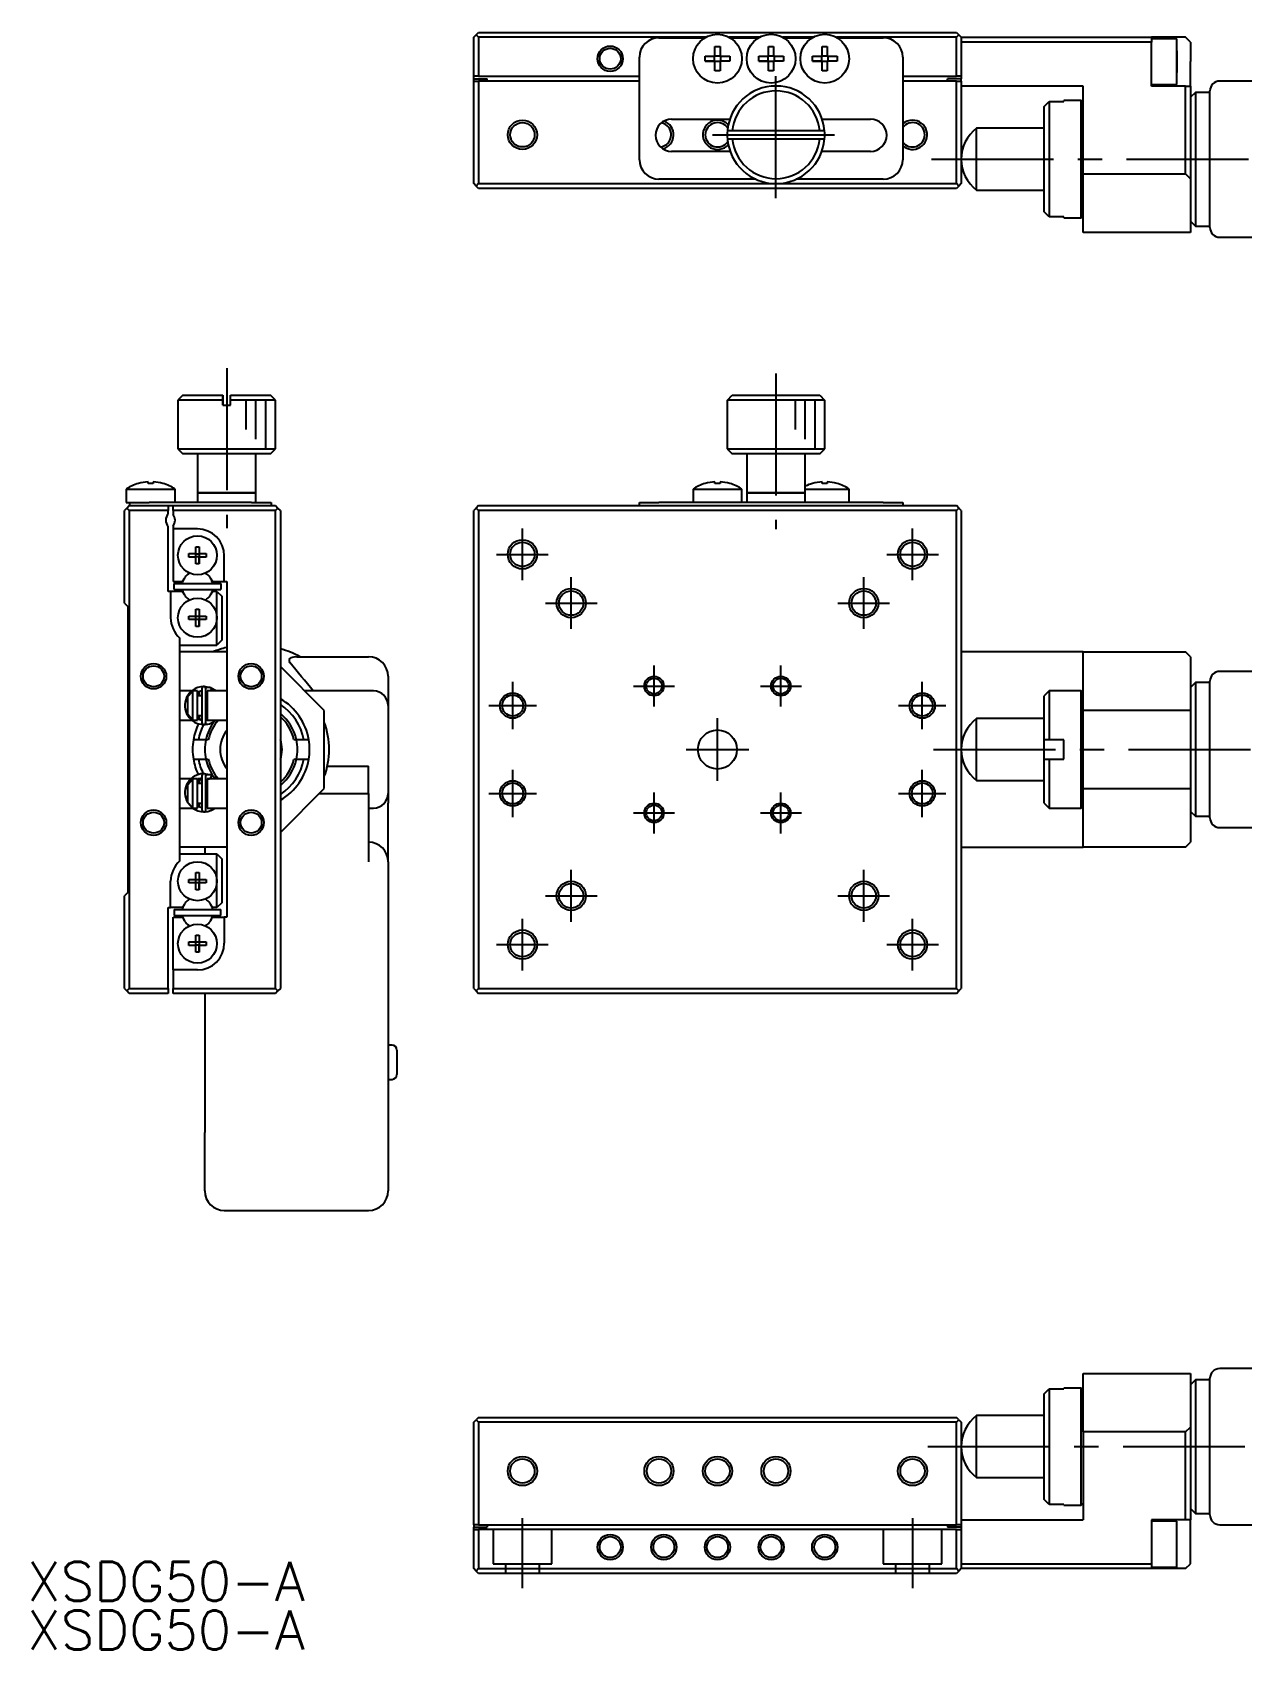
# Model space of a CAD drawing. Extents: x 17 to 518, y 13 to 179.
# Drawn here: x 16.6 to 140.6, y 13.2 to 179 of the extents above; entities that cross this region are included whole.
import ezdxf

# ---------------------------------------------------------------- set-up
doc = ezdxf.new("R2010")
doc.units = 0
doc.header["$LTSCALE"] = 10
doc.linetypes.add('CENTER', pattern=[2, 1.25, -0.25, 0.25, -0.25])
doc.linetypes.add('DASHED', pattern=[3.5, 2, -1.5])
doc.layers.get('0').update_dxf_attribs({"linetype": 'CONTINUOUS'})
doc.layers.add('CENTER', color=1, linetype='CENTER')
doc.styles.get("Standard").update_dxf_attribs({"font": 'txt.shx', "bigfont": '@extfont2.shx'})

msp = doc.modelspace()

# ---------------------------------------------------------------- linework, layer by layer
at = {"color": 7, "linetype": 'CONTINUOUS'}
for p, q in [((61.844929, 178.475), (62.094929, 178.725)), ((61.844929, 174.475), (61.844929, 178.475)), ((62.094929, 178.725), (62.344929, 178.975)), ((62.094929, 178.725), (62.344929, 178.475)), ((62.344929, 178.975), (111.344929, 178.975)), ((62.344929, 178.475), (62.344929, 174.475)), ((85.657495, 178.475), (62.344929, 178.475)), ((80.844929, 178.425), (85.569194, 178.425)), ((86.584929, 177.53359), (87.104929, 177.53359)), ((86.584929, 176.535), (86.584929, 177.53359)), ((87.104929, 177.53359), (87.104929, 176.535)), ((91.157495, 178.475), (88.032364, 178.475)), ((88.120665, 178.425), (91.069194, 178.425)), ((92.084929, 177.53359), (92.604929, 177.53359)), ((92.084929, 176.535), (92.084929, 177.53359)), ((92.604929, 177.53359), (92.604929, 176.535)), ((96.657495, 178.475), (93.532364, 178.475)), ((93.620665, 178.425), (96.569194, 178.425)), ((97.584929, 177.53359), (98.104929, 177.53359)), ((97.584929, 176.535), (97.584929, 177.53359)), ((98.104929, 177.53359), (98.104929, 176.535)), ((111.344929, 178.475), (99.032364, 178.475)), ((99.120665, 178.425), (103.844929, 178.425)), ((111.344929, 178.975), (111.594929, 178.725)), ((111.344929, 178.475), (111.594929, 178.725)), ((111.344929, 174.475), (111.344929, 178.475)), ((111.594929, 178.725), (111.844929, 178.475)), ((111.844929, 178.475), (131.344929, 178.475)), ((111.844929, 178.475), (111.844929, 174.475)), ((131.344929, 177.975), (111.844929, 177.975)), ((131.344929, 178.475), (131.344929, 177.975)), ((134.844929, 178.475), (131.344929, 178.475)), ((133.944929, 178.325), (131.344929, 178.325)), ((131.344929, 173.475), (131.344929, 177.975)), ((133.944929, 173.625), (133.944929, 178.325)), ((133.944929, 173.625), (133.944929, 178.325)), ((135.344929, 177.975), (134.844929, 178.475)), ((135.344929, 177.975), (135.344929, 175.975)), ((78.844929, 165.925), (78.844929, 176.425)), ((85.58634, 176.015), (85.58634, 176.535)), ((85.58634, 176.535), (86.584929, 176.535)), ((86.584929, 176.015), (85.58634, 176.015)), ((85.58634, 176.015), (86.543555, 176.015)), ((86.543555, 176.015), (86.543555, 176.535)), ((86.584929, 176.015), (86.543555, 176.015)), ((86.584929, 176.576375), (87.104929, 176.576375)), ((86.584929, 175.01641), (86.584929, 176.015)), ((87.104929, 175.973625), (86.584929, 175.973625)), ((87.104929, 176.535), (88.103519, 176.535)), ((87.104929, 176.015), (87.104929, 175.01641)), ((88.103519, 176.015), (87.104929, 176.015)), ((87.146304, 176.015), (87.104929, 176.015)), ((87.146304, 176.535), (87.146304, 176.015)), ((88.103519, 176.015), (87.146304, 176.015)), ((88.103519, 176.535), (88.103519, 176.015)), ((91.08634, 176.015), (91.08634, 176.535)), ((91.08634, 176.535), (92.084929, 176.535)), ((92.084929, 176.015), (91.08634, 176.015)), ((91.08634, 176.015), (92.043555, 176.015)), ((92.043555, 176.015), (92.043555, 176.535)), ((92.084929, 176.015), (92.043555, 176.015)), ((92.084929, 176.576375), (92.604929, 176.576375)), ((92.084929, 175.01641), (92.084929, 176.015)), ((92.604929, 175.973625), (92.084929, 175.973625)), ((92.604929, 176.535), (93.603519, 176.535)), ((92.604929, 176.015), (92.604929, 175.01641)), ((93.603519, 176.015), (92.604929, 176.015)), ((92.646304, 176.015), (92.604929, 176.015)), ((92.646304, 176.535), (92.646304, 176.015)), ((93.603519, 176.015), (92.646304, 176.015)), ((93.603519, 176.535), (93.603519, 176.015)), ((96.58634, 176.015), (96.58634, 176.535)), ((96.58634, 176.535), (97.584929, 176.535)), ((97.584929, 176.015), (96.58634, 176.015)), ((96.58634, 176.015), (97.543555, 176.015)), ((97.543555, 176.015), (97.543555, 176.535)), ((97.584929, 176.015), (97.543555, 176.015)), ((97.584929, 176.576375), (98.104929, 176.576375)), ((97.584929, 175.01641), (97.584929, 176.015)), ((98.104929, 175.973625), (97.584929, 175.973625)), ((98.104929, 176.535), (99.103519, 176.535)), ((98.104929, 176.015), (98.104929, 175.01641)), ((99.103519, 176.015), (98.104929, 176.015)), ((98.146304, 176.015), (98.104929, 176.015)), ((98.146304, 176.535), (98.146304, 176.015)), ((99.103519, 176.015), (98.146304, 176.015)), ((99.103519, 176.535), (99.103519, 176.015)), ((105.844929, 176.425), (105.844929, 165.925)), ((133.944929, 177.075), (133.944929, 175.975)), ((133.944929, 175.975), (133.944929, 177.075)), ((133.944929, 174.875), (133.944929, 175.975)), ((133.944929, 175.975), (133.944929, 174.875)), ((135.344929, 173.475), (135.344929, 175.975)), ((62.344929, 174.475), (61.844929, 174.475)), ((61.844929, 174.225), (61.844929, 174.475)), ((61.844929, 174.225), (63.244929, 174.225)), ((61.844929, 173.975), (61.844929, 174.225)), ((62.344929, 174.475), (78.844929, 174.475)), ((63.244929, 173.975), (63.244929, 174.225)), ((87.104929, 175.01641), (86.584929, 175.01641)), ((92.604929, 175.01641), (92.084929, 175.01641)), ((98.104929, 175.01641), (97.584929, 175.01641)), ((105.844929, 174.475), (111.344929, 174.475)), ((111.844929, 174.225), (110.444929, 174.225)), ((110.444929, 173.975), (110.444929, 174.225)), ((111.844929, 174.475), (111.344929, 174.475)), ((111.844929, 174.475), (111.844929, 174.225)), ((111.844929, 173.975), (111.844929, 174.225)), ((61.844929, 163.475), (61.844929, 173.975)), ((61.844929, 173.975), (62.344929, 173.975)), ((62.344929, 173.975), (62.344929, 163.475)), ((78.844929, 173.975), (62.344929, 173.975)), ((111.344929, 173.975), (105.844929, 173.975)), ((111.344929, 163.475), (111.344929, 173.975)), ((111.344929, 173.975), (111.844929, 173.975)), ((111.844929, 173.975), (111.844929, 163.475)), ((124.344929, 173.475), (111.844929, 173.475)), ((124.344929, 164.475), (124.344929, 173.475)), ((131.344929, 173.625), (133.944929, 173.625)), ((134.844929, 173.475), (131.344929, 173.475)), ((134.844929, 164.475), (134.844929, 173.475)), ((134.844929, 173.475), (135.344929, 173.475)), ((135.344929, 173.475), (135.344929, 163.975)), ((135.844929, 172.825), (135.344929, 172.325)), ((135.844929, 172.825), (135.844929, 159.125)), ((137.344929, 172.825), (135.844929, 172.825)), ((137.344929, 158.975), (137.344929, 172.975)), ((157.799346, 173.975), (138.344929, 173.975)), ((120.344929, 171.383327), (120.844929, 171.89108)), ((120.344929, 160.566673), (120.344929, 171.383327)), ((120.844929, 171.89108), (120.844929, 160.05892)), ((120.844929, 171.89108), (122.344929, 171.89108)), ((122.344929, 171.89108), (122.344929, 171.975)), ((124.144929, 171.975), (122.344929, 171.975)), ((124.144929, 159.975), (124.144929, 171.975)), ((124.344929, 171.775), (124.144929, 171.975)), ((82.144929, 170.075), (88.107842, 170.075)), ((97.582017, 170.075), (102.544929, 170.075)), ((113.411953, 162.8), (113.411953, 169.15)), ((120.344929, 169.15), (113.411953, 169.15)), ((88.362742, 168.875), (87.860955, 168.875)), ((87.860955, 168.075), (88.362742, 168.075)), ((87.860955, 168.075), (97.828904, 168.075)), ((97.327116, 168.875), (88.362742, 168.875)), ((88.362742, 168.075), (97.327116, 168.075)), ((97.828904, 168.875), (97.327116, 168.875)), ((97.327116, 168.075), (97.828904, 168.075)), ((88.142802, 166.775), (82.144929, 166.775)), ((102.544929, 166.775), (97.547057, 166.775)), ((124.344929, 164.475), (134.844929, 164.475)), ((124.344929, 158.475), (124.344929, 164.475)), ((135.344929, 163.975), (134.844929, 164.475)), ((62.094929, 163.225), (61.844929, 163.475)), ((62.344929, 163.475), (62.094929, 163.225)), ((62.344929, 162.975), (62.094929, 163.225)), ((62.344929, 163.475), (92.844929, 163.475)), ((111.344929, 162.975), (62.344929, 162.975)), ((90.771888, 163.925), (80.844929, 163.925)), ((92.844929, 163.475), (111.344929, 163.475)), ((103.844929, 163.925), (94.917971, 163.925)), ((111.594929, 163.225), (111.344929, 163.475)), ((111.594929, 163.225), (111.344929, 162.975)), ((111.844929, 163.475), (111.594929, 163.225)), ((113.411953, 162.8), (120.344929, 162.8)), ((135.344929, 163.975), (135.344929, 158.475)), ((120.844929, 160.05892), (120.344929, 160.566673)), ((122.344929, 160.05892), (120.844929, 160.05892)), ((122.344929, 159.975), (122.344929, 160.05892)), ((122.344929, 159.975), (124.144929, 159.975)), ((124.144929, 159.975), (124.344929, 160.175)), ((135.344929, 159.625), (135.844929, 159.125)), ((135.344929, 158.475), (124.344929, 158.475)), ((135.844929, 159.125), (137.344929, 159.125)), ((138.344929, 157.975), (143.344929, 157.975)), ((32.025, 141.775), (31.525, 141.275)), ((36.125, 141.275), (31.525, 141.275)), ((31.525, 141.275), (31.525, 136.275)), ((32.025, 141.775), (36.125, 141.775)), ((36.125, 141.275), (36.125, 141.775)), ((36.125, 141.775), (36.125, 141.275)), ((36.125, 140.775), (36.125, 141.275)), ((36.125, 141.275), (36.125, 140.775)), ((36.925, 141.775), (41.025, 141.775)), ((36.925, 141.275), (36.925, 141.775)), ((41.525, 141.275), (36.925, 141.275)), ((36.925, 140.775), (36.925, 141.275)), ((41.525, 141.275), (41.025, 141.775)), ((41.525, 136.275), (41.525, 141.275)), ((87.860955, 141.275), (88.362742, 141.775)), ((97.828904, 141.275), (87.860955, 141.275)), ((87.860955, 140.775), (87.860955, 141.275)), ((88.362742, 141.775), (97.327116, 141.775)), ((88.362742, 141.775), (97.327116, 141.775)), ((97.327116, 141.775), (97.828904, 141.275)), ((97.828904, 141.275), (97.828904, 140.775)), ((36.125, 140.775), (36.925, 140.775)), ((87.844929, 140.775), (87.860955, 140.775)), ((87.844929, 140.775), (87.860955, 140.775)), ((87.844929, 140.775), (87.844929, 136.275)), ((97.828904, 140.775), (97.844929, 140.775)), ((97.828904, 140.775), (97.844929, 140.775)), ((97.844929, 136.275), (97.844929, 140.775)), ((31.525, 136.275), (36.525, 136.275)), ((31.525, 136.275), (32.025, 135.775)), ((36.525, 136.275), (41.525, 136.275)), ((41.025, 135.775), (41.525, 136.275)), ((87.844929, 136.275), (97.844929, 136.275)), ((87.844929, 136.275), (88.344929, 135.775)), ((97.344929, 135.775), (97.844929, 136.275)), ((36.525, 135.775), (32.025, 135.775)), ((33.525, 135.775), (33.525, 131.775)), ((41.025, 135.775), (36.525, 135.775)), ((39.525, 131.775), (39.525, 135.775)), ((97.344929, 135.775), (88.344929, 135.775)), ((89.844929, 135.775), (89.844929, 131.775)), ((95.844929, 131.775), (95.844929, 135.775)), ((27.46641, 132.737581), (27.463067, 132.744436)), ((28.465, 132.737581), (28.465, 132.909953)), ((28.985, 132.737581), (28.465, 132.737581)), ((28.985, 132.909953), (28.985, 132.737581)), ((29.986933, 132.744436), (29.98359, 132.737581)), ((85.58634, 132.737581), (85.582997, 132.744436)), ((85.58634, 132.737581), (85.582997, 132.744436)), ((86.584929, 132.737581), (86.584929, 132.909953)), ((87.104929, 132.737581), (86.584929, 132.737581)), ((87.104929, 132.909953), (87.104929, 132.737581)), ((88.106862, 132.744436), (88.103519, 132.737581)), ((88.106862, 132.744436), (88.103519, 132.737581)), ((96.58634, 132.737581), (96.582997, 132.744436)), ((96.58634, 132.737581), (96.582997, 132.744436)), ((97.584929, 132.737581), (97.584929, 132.909953)), ((98.104929, 132.737581), (97.584929, 132.737581)), ((98.104929, 132.909953), (98.104929, 132.737581)), ((99.106862, 132.744436), (99.103519, 132.737581)), ((99.106862, 132.744436), (99.103519, 132.737581)), ((26.225, 132.166657), (31.225, 132.166657)), ((26.225, 132.166657), (26.225, 130.775)), ((31.225, 130.775), (31.225, 132.166657)), ((36.525, 131.775), (33.525, 131.775)), ((33.525, 131.775), (36.525, 131.775)), ((33.525, 131.775), (33.525, 130.775)), ((39.525, 131.775), (36.525, 131.775)), ((36.525, 131.775), (39.525, 131.775)), ((39.525, 130.775), (39.525, 131.775)), ((84.344929, 132.166657), (89.344929, 132.166657)), ((84.344929, 132.166657), (84.344929, 130.775)), ((89.344929, 130.775), (89.344929, 132.166657)), ((95.844929, 131.775), (89.844929, 131.775)), ((89.844929, 131.775), (95.844929, 131.775)), ((89.844929, 131.775), (89.844929, 130.775)), ((95.844929, 132.166657), (100.344929, 132.166657)), ((95.844929, 130.775), (95.844929, 131.775)), ((100.344929, 130.775), (100.344929, 132.166657)), ((26.275, 130.225), (26.025, 129.975)), ((26.025, 120.475), (26.025, 129.975)), ((26.225, 130.775), (26.575, 130.775)), ((26.275, 130.225), (26.525, 130.475)), ((26.525, 129.975), (26.275, 130.225)), ((26.525, 130.475), (30.525, 130.475)), ((26.525, 129.975), (26.525, 80.975)), ((30.525, 129.975), (26.525, 129.975)), ((26.575, 130.475), (26.575, 130.775)), ((26.575, 130.775), (28.575, 130.775)), ((29.8, 130.775), (28.575, 130.775)), ((39.075, 130.775), (29.8, 130.775)), ((30.525, 130.475), (31.025, 130.475)), ((30.525, 130.475), (30.525, 129.975)), ((30.525, 129.636438), (30.525, 129.975)), ((31.025, 130.475), (41.525, 130.475)), ((31.025, 129.975), (31.025, 130.475)), ((41.525, 129.975), (31.025, 129.975)), ((31.025, 129.975), (31.025, 129.575)), ((39.075, 130.775), (41.075, 130.775)), ((41.075, 130.775), (41.075, 130.475)), ((41.525, 130.475), (41.775, 130.225)), ((41.775, 130.225), (41.525, 129.975)), ((41.525, 80.975), (41.525, 129.975)), ((42.025, 129.975), (41.775, 130.225)), ((42.025, 129.975), (42.025, 80.975)), ((62.094929, 130.225), (61.844929, 129.975)), ((61.844929, 80.975), (61.844929, 129.975)), ((62.344929, 130.475), (62.094929, 130.225)), ((62.344929, 129.975), (62.094929, 130.225)), ((62.344929, 130.475), (111.344929, 130.475)), ((62.344929, 129.975), (62.344929, 80.975)), ((111.344929, 129.975), (62.344929, 129.975)), ((78.844929, 130.475), (78.844929, 130.775)), ((78.844929, 130.775), (80.844929, 130.775)), ((85.769929, 130.775), (80.844929, 130.775)), ((87.919929, 130.775), (85.769929, 130.775)), ((91.269929, 130.775), (87.919929, 130.775)), ((93.419929, 130.775), (91.269929, 130.775)), ((96.769929, 130.775), (93.419929, 130.775)), ((98.919929, 130.775), (96.769929, 130.775)), ((103.844929, 130.775), (98.919929, 130.775)), ((103.844929, 130.775), (105.844929, 130.775)), ((105.844929, 130.775), (105.844929, 130.475)), ((111.594929, 130.225), (111.344929, 130.475)), ((111.594929, 130.225), (111.344929, 129.975)), ((111.344929, 80.975), (111.344929, 129.975)), ((111.844929, 129.975), (111.594929, 130.225)), ((111.844929, 129.975), (111.844929, 80.975)), ((30.525, 121.675), (30.525, 128.313562)), ((31.025, 128.375), (31.025, 128.075)), ((33.525, 128.075), (31.025, 128.075)), ((31.025, 128.075), (31.025, 122.675)), ((33.345, 126.261361), (33.705, 126.261361)), ((33.345, 125.555), (33.345, 126.261361)), ((33.705, 126.261361), (33.705, 125.555)), ((33.705, 126.261361), (33.705, 125.555)), ((32.638639, 125.555), (33.345, 125.555)), ((32.638639, 125.195), (32.638639, 125.555)), ((33.345, 125.195), (32.638639, 125.195)), ((33.355372, 125.544628), (33.345, 125.555)), ((33.355372, 125.205372), (33.345, 125.195)), ((33.345, 124.488639), (33.345, 125.195)), ((33.705, 124.488639), (33.345, 124.488639)), ((33.355372, 125.205372), (33.355372, 125.544628)), ((33.355372, 125.544628), (33.694628, 125.544628)), ((33.694628, 125.205372), (33.355372, 125.205372)), ((33.694628, 125.544628), (33.705, 125.555)), ((33.694628, 125.544628), (33.694628, 125.205372)), ((33.694628, 125.205372), (33.705, 125.195)), ((33.705, 125.555), (34.411361, 125.555)), ((33.705, 125.195), (33.705, 124.488639)), ((34.411361, 125.195), (33.705, 125.195)), ((33.705, 124.488639), (33.705, 125.195)), ((34.411361, 125.555), (34.411361, 125.195)), ((36.275, 122.675), (36.275, 125.325)), ((31.025, 122.675), (31.980588, 122.675)), ((31.980588, 122.675), (32.150185, 122.96875)), ((34.899815, 122.96875), (35.069412, 122.675)), ((35.069412, 122.675), (36.275, 122.675)), ((36.275, 122.675), (36.525, 122.675)), ((36.525, 122.675), (36.525, 120.475)), ((30.775, 121.675), (30.525, 121.675)), ((30.775, 121.675), (30.775, 118.975)), ((31.980588, 121.675), (30.775, 121.675)), ((31.125, 122.475), (35.925, 122.475)), ((31.125, 121.875), (31.125, 122.475)), ((31.125, 121.875), (35.925, 121.875)), ((32.150185, 121.38125), (31.980588, 121.675)), ((35.069412, 121.675), (34.899815, 121.38125)), ((35.525, 121.675), (35.069412, 121.675)), ((35.525, 118.975), (35.525, 121.675)), ((35.525, 121.675), (36.025, 121.175)), ((35.925, 122.475), (35.925, 121.875)), ((36.025, 121.175), (36.025, 116.675)), ((26.025, 120.475), (26.375, 120.125)), ((26.375, 120.125), (26.375, 90.825)), ((33.345, 119.861361), (33.705, 119.861361)), ((33.345, 119.155), (33.345, 119.861361)), ((33.705, 119.861361), (33.705, 119.155)), ((33.705, 119.861361), (33.705, 119.155)), ((36.525, 120.475), (36.525, 88.275)), ((32.638639, 119.155), (33.345, 119.155)), ((32.638639, 118.795), (32.638639, 119.155)), ((33.345, 118.795), (32.638639, 118.795)), ((33.355372, 119.144628), (33.345, 119.155)), ((33.355372, 118.805372), (33.345, 118.795)), ((33.345, 118.088639), (33.345, 118.795)), ((33.705, 118.088639), (33.345, 118.088639)), ((33.355372, 118.805372), (33.355372, 119.144628)), ((33.355372, 119.144628), (33.694628, 119.144628)), ((33.694628, 118.805372), (33.355372, 118.805372)), ((33.694628, 119.144628), (33.705, 119.155)), ((33.694628, 119.144628), (33.694628, 118.805372)), ((33.694628, 118.805372), (33.705, 118.795)), ((33.705, 119.155), (34.411361, 119.155)), ((33.705, 118.795), (33.705, 118.088639)), ((34.411361, 118.795), (33.705, 118.795)), ((33.705, 118.088639), (33.705, 118.795)), ((34.411361, 119.155), (34.411361, 118.795)), ((35.525, 116.175), (35.525, 118.975)), ((31.725, 94.054062), (31.725, 116.895938)), ((31.725, 116.175), (35.525, 116.175)), ((36.025, 116.675), (35.525, 116.175)), ((36.525, 115.475), (31.725, 115.475)), ((42.931744, 114.712457), (42.913686, 114.609674)), ((42.913686, 114.609674), (42.938712, 114.487929)), ((43.000714, 114.805821), (42.931744, 114.712457)), ((42.938712, 114.487929), (42.988481, 114.378836)), ((43.091019, 114.865389), (43.000714, 114.805821)), ((43.22607, 114.916517), (43.091019, 114.865389)), ((43.41074, 114.954032), (43.22607, 114.916517)), ((43.69659, 114.975), (43.41074, 114.954032)), ((43.69659, 114.975), (51.075, 114.975)), ((124.344929, 115.475), (111.844929, 115.475)), ((124.344929, 109.475), (124.344929, 115.475)), ((124.344929, 115.475), (134.844929, 115.475)), ((135.344929, 114.975), (134.844929, 115.475)), ((135.344929, 114.975), (135.344929, 109.475)), ((46.525, 109.475), (42.025, 113.975)), ((53.075, 112.975), (53.075, 110.475)), ((157.799346, 113.475), (138.344929, 113.475)), ((32.923375, 111.475), (31.725, 111.475)), ((32.525, 110.891515), (33.025, 111.420683)), ((32.924534, 111.475), (32.924369, 111.475)), ((33.025, 111.475), (33.025, 111.420683)), ((33.525, 111.475), (33.025, 111.475)), ((33.025, 111.420683), (33.025, 108.529317)), ((33.524989, 111.389926), (33.977123, 111.521028)), ((33.525, 108.475), (33.525, 111.475)), ((33.725, 110.975), (33.725, 111.475)), ((33.97715, 111.733046), (33.97715, 108.233046)), ((34.946029, 111.774002), (34.204486, 111.931727)), ((34.376469, 111.764885), (34.374711, 111.764049)), ((34.408058, 111.778901), (34.376469, 111.764885)), ((34.37715, 108.233046), (34.37715, 111.733046)), ((34.37715, 111.131435), (34.524968, 111.391361)), ((34.440296, 111.791321), (34.408058, 111.778901)), ((34.473101, 111.802113), (34.440296, 111.791321)), ((34.506395, 111.811251), (34.473101, 111.802113)), ((34.540096, 111.818715), (34.506395, 111.811251)), ((34.525, 111.475), (34.525, 108.475)), ((36.525, 111.475), (34.525, 111.475)), ((34.57412, 111.824485), (34.540096, 111.818715)), ((34.608386, 111.828548), (34.57412, 111.824485)), ((34.642809, 111.830894), (34.608386, 111.828548)), ((34.677305, 111.831517), (34.642809, 111.830894)), ((34.711791, 111.830416), (34.677305, 111.831517)), ((34.746181, 111.827592), (34.711791, 111.830416)), ((34.780392, 111.823053), (34.746181, 111.827592)), ((34.814339, 111.816809), (34.780392, 111.823053)), ((34.84794, 111.808875), (34.814339, 111.816809)), ((34.844601, 111.486824), (34.838275, 111.475)), ((34.851062, 111.499329), (34.844601, 111.486824)), ((34.881113, 111.79927), (34.84794, 111.808875)), ((34.952827, 111.771089), (34.848806, 111.474982)), ((34.857617, 111.512435), (34.851062, 111.499329)), ((34.864223, 111.526057), (34.857617, 111.512435)), ((34.870838, 111.540106), (34.864223, 111.526057)), ((34.877418, 111.554491), (34.870838, 111.540106)), ((34.883921, 111.569119), (34.877418, 111.554491)), ((34.913774, 111.788017), (34.881113, 111.79927)), ((34.890305, 111.583895), (34.883921, 111.569119)), ((34.896528, 111.598723), (34.890305, 111.583895)), ((34.90255, 111.613508), (34.896528, 111.598723)), ((34.908332, 111.628153), (34.90255, 111.613508)), ((34.913837, 111.642564), (34.908332, 111.628153)), ((34.944164, 111.775863), (34.913774, 111.788017)), ((34.919029, 111.656646), (34.913837, 111.642564)), ((34.923874, 111.67031), (34.919029, 111.656646)), ((34.92834, 111.683465), (34.923874, 111.67031)), ((34.9324, 111.696027), (34.92834, 111.683465)), ((34.936026, 111.707915), (34.9324, 111.696027)), ((34.939194, 111.719052), (34.936026, 111.707915)), ((34.941886, 111.729364), (34.939194, 111.719052)), ((34.944082, 111.738786), (34.941886, 111.729364)), ((34.942832, 111.776144), (34.944824, 111.775489)), ((35.430799, 111.475034), (34.943724, 111.775011)), ((34.945769, 111.747256), (34.944082, 111.738786)), ((34.944824, 111.775489), (34.946303, 111.773644)), ((34.946936, 111.754719), (34.945769, 111.747256)), ((34.946303, 111.773644), (34.947258, 111.770621)), ((34.947576, 111.761128), (34.946936, 111.754719)), ((34.947258, 111.770621), (34.947683, 111.76644)), ((34.947683, 111.76644), (34.947576, 111.761128)), ((51.575, 111.475), (44.525, 111.475)), ((120.844929, 111.475), (120.344929, 110.975)), ((120.844929, 111.475), (120.844929, 106.475)), ((124.144929, 111.475), (120.844929, 111.475)), ((124.144929, 105.475), (124.144929, 111.475)), ((124.344929, 111.275), (124.144929, 111.475)), ((135.844929, 112.325), (135.344929, 111.825)), ((135.844929, 112.325), (135.844929, 98.625)), ((137.344929, 112.325), (135.844929, 112.325)), ((137.344929, 98.475), (137.344929, 112.475)), ((32.525, 109.058485), (32.525, 110.891515)), ((33.97715, 110.975), (33.525, 110.975)), ((34.525, 110.975), (34.37715, 110.975)), ((46.525, 101.475), (46.525, 109.475)), ((53.075, 110.475), (53.075, 109.975)), ((53.075, 109.975), (53.075, 105.475)), ((120.344929, 106.475), (120.344929, 110.975)), ((135.344929, 109.475), (124.344929, 109.475)), ((124.344929, 101.475), (124.344929, 109.475)), ((135.344929, 109.475), (135.344929, 101.475)), ((31.725, 108.475), (32.942522, 108.475)), ((33.025, 108.529317), (32.525, 109.058485)), ((32.942983, 108.475), (32.943089, 108.475)), ((32.943617, 108.475), (32.943738, 108.475)), ((33.025, 108.529317), (33.025, 108.475)), ((33.025, 108.475), (33.525, 108.475)), ((33.977149, 108.445366), (33.524932, 108.575898)), ((33.525, 108.975), (33.97715, 108.975)), ((33.725, 108.499524), (33.725, 108.975)), ((34.199127, 108.034274), (34.299916, 108.037913)), ((34.37715, 108.975), (34.525, 108.975)), ((34.524961, 108.574736), (34.37715, 108.834658)), ((34.52521, 108.471816), (34.377153, 108.445048)), ((34.525, 108.475), (36.525, 108.475)), ((34.538234, 108.474892), (34.52521, 108.471816)), ((34.885206, 108.168134), (34.886344, 108.168503)), ((34.886344, 108.168503), (34.887365, 108.168837)), ((34.887365, 108.168837), (34.888651, 108.169259)), ((34.888651, 108.169259), (34.890321, 108.169812)), ((34.890321, 108.169812), (34.891933, 108.17035)), ((34.891933, 108.17035), (34.895148, 108.171435)), ((34.895148, 108.171435), (34.896962, 108.172056)), ((34.896962, 108.172056), (34.90053, 108.173293)), ((34.90053, 108.173293), (34.944164, 108.19023)), ((34.942832, 108.189949), (34.942524, 108.19068)), ((34.944164, 108.19023), (34.942832, 108.189949)), ((34.943922, 108.191166), (34.996852, 108.214769)), ((113.411953, 102.3), (113.411953, 108.65)), ((120.344929, 108.65), (113.411953, 108.65)), ((33.616673, 106.475), (33.10892, 106.475)), ((34.381456, 106.475), (33.616673, 106.475)), ((34.637518, 106.475), (34.381456, 106.475)), ((43.668544, 106.475), (43.412482, 106.475)), ((44.433327, 106.475), (43.668544, 106.475)), ((44.94108, 106.475), (44.433327, 106.475)), ((120.344929, 104.475), (120.344929, 106.475)), ((120.844929, 106.475), (120.344929, 106.475)), ((122.344929, 106.475), (120.844929, 106.475)), ((122.344929, 104.475), (122.344929, 106.475)), ((33.10892, 104.475), (33.616673, 104.475)), ((33.616673, 104.475), (34.381456, 104.475)), ((34.381456, 104.475), (34.637518, 104.475)), ((43.412482, 104.475), (43.668544, 104.475)), ((43.668544, 104.475), (44.433327, 104.475)), ((44.433327, 104.475), (44.94108, 104.475)), ((53.075, 105.475), (53.075, 100.975)), ((120.344929, 99.975), (120.344929, 104.475)), ((120.344929, 104.475), (120.844929, 104.475)), ((120.844929, 104.475), (120.844929, 99.475)), ((120.844929, 104.475), (122.344929, 104.475)), ((124.144929, 99.475), (124.144929, 105.475)), ((33.98789, 102.791089), (33.98789, 99.291089)), ((34.956768, 102.832045), (34.215225, 102.989769)), ((34.387208, 102.822927), (34.38545, 102.822091)), ((34.418797, 102.836944), (34.387208, 102.822927)), ((34.38789, 99.291089), (34.38789, 102.791089)), ((34.451035, 102.849363), (34.418797, 102.836944)), ((34.48384, 102.860155), (34.451035, 102.849363)), ((34.517134, 102.869294), (34.48384, 102.860155)), ((34.550835, 102.876757), (34.517134, 102.869294)), ((34.584859, 102.882528), (34.550835, 102.876757)), ((34.619125, 102.886591), (34.584859, 102.882528)), ((34.653548, 102.888936), (34.619125, 102.886591)), ((34.688045, 102.88956), (34.653548, 102.888936)), ((34.72253, 102.888458), (34.688045, 102.88956)), ((34.75692, 102.885635), (34.72253, 102.888458)), ((34.791131, 102.881096), (34.75692, 102.885635)), ((34.825078, 102.874852), (34.791131, 102.881096)), ((34.963567, 102.829132), (34.82372, 102.474981)), ((34.85868, 102.866918), (34.825078, 102.874852)), ((34.891852, 102.857313), (34.85868, 102.866918)), ((34.924513, 102.846059), (34.891852, 102.857313)), ((34.954903, 102.833905), (34.924513, 102.846059)), ((34.950709, 102.779966), (34.947756, 102.769351)), ((34.953206, 102.789783), (34.950709, 102.779966)), ((34.95523, 102.798743), (34.953206, 102.789783)), ((34.953571, 102.834187), (34.955516, 102.833565)), ((35.507592, 102.475051), (34.954463, 102.833054)), ((34.95677, 102.80679), (34.95523, 102.798743)), ((34.955516, 102.833565), (34.956975, 102.831816)), ((34.957815, 102.813874), (34.95677, 102.80679)), ((34.956975, 102.831816), (34.957939, 102.828952)), ((34.95836, 102.819953), (34.957815, 102.813874)), ((34.957939, 102.828952), (34.958402, 102.82499)), ((34.958402, 102.82499), (34.95836, 102.819953)), ((46.840593, 103.767224), (51.075, 103.767224)), ((51.075, 100.975), (51.075, 103.767224)), ((32.867814, 102.475), (31.725, 102.475)), ((32.525, 101.891515), (33.025, 102.420683)), ((32.525, 100.058485), (32.525, 101.891515)), ((32.868626, 102.475), (32.868452, 102.475)), ((32.869007, 102.475), (32.868903, 102.475)), ((33.025, 102.475), (33.025, 102.420683)), ((33.525, 102.475), (33.025, 102.475)), ((33.025, 102.420683), (33.025, 99.529317)), ((33.524878, 102.4429), (33.987862, 102.57907)), ((33.525, 99.475), (33.525, 102.475)), ((33.98789, 101.975), (33.525, 101.975)), ((33.725, 102.475), (33.598988, 102.475)), ((33.725, 101.975), (33.725, 102.475)), ((34.38789, 102.189478), (34.524955, 102.442785)), ((34.525, 101.975), (34.38789, 101.975)), ((34.525, 102.475), (34.525, 99.475)), ((36.525, 102.475), (34.525, 102.475)), ((34.592652, 102.47509), (34.774019, 102.475032)), ((34.81587, 102.480027), (34.811693, 102.475)), ((34.820418, 102.486098), (34.81587, 102.480027)), ((34.825308, 102.493175), (34.820418, 102.486098)), ((34.830512, 102.501214), (34.825308, 102.493175)), ((34.835996, 102.510166), (34.830512, 102.501214)), ((34.841727, 102.519976), (34.835996, 102.510166)), ((34.84767, 102.530585), (34.841727, 102.519976)), ((34.853788, 102.541926), (34.84767, 102.530585)), ((34.860045, 102.553931), (34.853788, 102.541926)), ((34.866401, 102.566525), (34.860045, 102.553931)), ((34.872817, 102.579632), (34.866401, 102.566525)), ((34.879255, 102.593171), (34.872817, 102.579632)), ((34.885675, 102.607058), (34.879255, 102.593171)), ((34.892036, 102.621209), (34.885675, 102.607058)), ((34.898301, 102.635537), (34.892036, 102.621209)), ((34.904431, 102.649954), (34.898301, 102.635537)), ((34.910388, 102.664371), (34.904431, 102.649954)), ((34.916135, 102.6787), (34.910388, 102.664371)), ((34.921638, 102.692853), (34.916135, 102.6787)), ((34.926862, 102.706743), (34.921638, 102.692853)), ((34.931776, 102.720285), (34.926862, 102.706743)), ((34.936349, 102.733395), (34.931776, 102.720285)), ((34.940554, 102.745994), (34.936349, 102.733395)), ((34.944364, 102.758004), (34.940554, 102.745994)), ((34.947756, 102.769351), (34.944364, 102.758004)), ((42.025, 96.975), (46.525, 101.475)), ((113.411953, 102.3), (120.344929, 102.3)), ((124.344929, 101.475), (135.344929, 101.475)), ((124.344929, 95.475), (124.344929, 101.475)), ((135.344929, 101.475), (135.344929, 95.975)), ((31.725, 99.475), (33.025, 99.475)), ((32.508888, 100.051556), (33.029004, 99.474493)), ((33.025, 99.529317), (32.525, 100.058485)), ((33.025, 99.529317), (33.025, 99.475)), ((33.025, 99.475), (33.525, 99.475)), ((33.987888, 99.503408), (33.524947, 99.638966)), ((33.525, 99.975), (33.98789, 99.975)), ((33.725, 99.561004), (33.725, 99.975)), ((34.38789, 99.975), (34.525, 99.975)), ((34.524973, 99.639381), (34.38789, 99.8927)), ((34.52508, 99.527382), (34.387892, 99.50309)), ((34.525, 99.475), (36.525, 99.475)), ((46.025, 100.975), (51.075, 100.975)), ((51.075, 100.975), (51.075, 93.975)), ((51.075, 99.475), (51.575, 99.475)), ((53.075, 100.975), (53.075, 99.975)), ((53.075, 93.975), (53.075, 99.975)), ((120.344929, 99.975), (120.844929, 99.475)), ((120.844929, 99.475), (124.144929, 99.475)), ((124.144929, 99.475), (124.344929, 99.675)), ((34.209866, 99.092316), (34.310655, 99.095955)), ((34.895945, 99.226177), (34.897083, 99.226546)), ((34.897083, 99.226546), (34.898105, 99.226879)), ((34.898105, 99.226879), (34.89939, 99.227301)), ((34.89939, 99.227301), (34.90106, 99.227854)), ((34.90106, 99.227854), (34.902672, 99.228392)), ((34.902672, 99.228392), (34.905887, 99.229478)), ((34.905887, 99.229478), (34.907701, 99.230098)), ((34.907701, 99.230098), (34.911269, 99.231335)), ((34.911269, 99.231335), (34.954903, 99.248273)), ((34.953571, 99.247991), (34.953264, 99.248723)), ((34.954903, 99.248273), (34.953571, 99.247991)), ((34.954661, 99.249209), (35.007591, 99.272811)), ((135.344929, 99.125), (135.844929, 98.625)), ((135.844929, 98.625), (137.344929, 98.625)), ((138.344929, 97.475), (142.844929, 97.475)), ((36.525, 95.475), (31.725, 95.475)), ((31.725, 94.775), (35.525, 94.775)), ((34.275, 95.475), (34.275, 94.775)), ((35.525, 91.975), (35.525, 94.775)), ((35.525, 94.775), (36.025, 94.275)), ((111.844929, 95.475), (124.344929, 95.475)), ((134.844929, 95.475), (124.344929, 95.475)), ((134.844929, 95.475), (135.344929, 95.975)), ((33.345, 92.861361), (33.705, 92.861361)), ((33.345, 92.155), (33.345, 92.861361)), ((33.705, 92.861361), (33.705, 92.155)), ((33.705, 92.861361), (33.705, 92.155)), ((36.025, 94.275), (36.025, 89.775)), ((53.075, 93.975), (53.075, 66.225)), ((30.775, 89.275), (30.775, 91.975)), ((32.638639, 92.155), (33.345, 92.155)), ((32.638639, 91.795), (32.638639, 92.155)), ((33.345, 91.795), (32.638639, 91.795)), ((33.355372, 92.144628), (33.345, 92.155)), ((33.355372, 91.805372), (33.345, 91.795)), ((33.345, 91.088639), (33.345, 91.795)), ((33.355372, 91.805372), (33.355372, 92.144628)), ((33.355372, 92.144628), (33.694628, 92.144628)), ((33.694628, 91.805372), (33.355372, 91.805372)), ((33.694628, 92.144628), (33.705, 92.155)), ((33.694628, 92.144628), (33.694628, 91.805372)), ((33.694628, 91.805372), (33.705, 91.795)), ((33.705, 92.155), (34.411361, 92.155)), ((33.705, 91.795), (33.705, 91.088639)), ((34.411361, 91.795), (33.705, 91.795)), ((33.705, 91.088639), (33.705, 91.795)), ((34.411361, 92.155), (34.411361, 91.795)), ((35.525, 89.275), (35.525, 91.975)), ((26.375, 90.825), (26.025, 90.475)), ((26.025, 80.975), (26.025, 90.475)), ((32.150185, 89.56875), (31.980588, 89.275)), ((33.705, 91.088639), (33.345, 91.088639)), ((35.069412, 89.275), (34.899815, 89.56875)), ((36.025, 89.775), (35.525, 89.275)), ((30.525, 89.275), (30.775, 89.275)), ((30.525, 80.975), (30.525, 89.275)), ((31.980588, 89.275), (30.775, 89.275)), ((31.025, 88.275), (31.980588, 88.275)), ((31.025, 82.875), (31.025, 88.275)), ((31.125, 89.075), (35.925, 89.075)), ((31.125, 89.075), (31.125, 88.475)), ((31.125, 88.475), (35.925, 88.475)), ((31.980588, 88.275), (32.150185, 87.98125)), ((34.899815, 87.98125), (35.069412, 88.275)), ((35.525, 89.275), (35.069412, 89.275)), ((35.069412, 88.275), (36.275, 88.275)), ((35.925, 88.475), (35.925, 89.075)), ((36.275, 88.275), (36.275, 85.625)), ((36.525, 88.275), (36.275, 88.275)), ((33.345, 86.461361), (33.705, 86.461361)), ((33.345, 85.755), (33.345, 86.461361)), ((33.705, 86.461361), (33.705, 85.755)), ((33.705, 86.461361), (33.705, 85.755)), ((32.638639, 85.755), (33.345, 85.755)), ((32.638639, 85.395), (32.638639, 85.755)), ((33.345, 85.395), (32.638639, 85.395)), ((33.355372, 85.744628), (33.345, 85.755)), ((33.355372, 85.405372), (33.345, 85.395)), ((33.345, 84.688639), (33.345, 85.395)), ((33.705, 84.688639), (33.345, 84.688639)), ((33.355372, 85.405372), (33.355372, 85.744628)), ((33.355372, 85.744628), (33.694628, 85.744628)), ((33.694628, 85.405372), (33.355372, 85.405372)), ((33.694628, 85.744628), (33.705, 85.755)), ((33.694628, 85.744628), (33.694628, 85.405372)), ((33.694628, 85.405372), (33.705, 85.395)), ((33.705, 85.755), (34.411361, 85.755)), ((33.705, 85.395), (33.705, 84.688639)), ((34.411361, 85.395), (33.705, 85.395)), ((33.705, 84.688639), (33.705, 85.395)), ((34.411361, 85.755), (34.411361, 85.395)), ((33.525, 82.875), (31.025, 82.875)), ((31.025, 82.875), (31.025, 80.975)), ((26.025, 80.975), (26.275, 80.725)), ((26.275, 80.725), (26.525, 80.975)), ((26.525, 80.475), (26.275, 80.725)), ((26.525, 80.975), (30.525, 80.975)), ((30.525, 80.475), (26.525, 80.475)), ((30.525, 80.975), (30.525, 80.475)), ((31.025, 80.975), (41.525, 80.975)), ((31.025, 80.475), (31.025, 80.975)), ((41.525, 80.475), (31.025, 80.475)), ((34.275, 80.475), (34.275, 66.225)), ((41.525, 80.975), (41.775, 80.725)), ((41.775, 80.725), (41.525, 80.475)), ((42.025, 80.975), (41.775, 80.725)), ((61.844929, 80.975), (62.094929, 80.725)), ((62.344929, 80.975), (62.094929, 80.725)), ((62.094929, 80.725), (62.344929, 80.475)), ((62.344929, 80.975), (111.344929, 80.975)), ((111.344929, 80.475), (62.344929, 80.475)), ((111.594929, 80.725), (111.344929, 80.975)), ((111.344929, 80.475), (111.594929, 80.725)), ((111.594929, 80.725), (111.844929, 80.975)), ((53.475, 75.16434), (53.075, 75.16434)), ((53.975, 74.66434), (53.975, 73.41434)), ((53.975, 73.41434), (53.975, 72.16434)), ((53.075, 71.66434), (53.475, 71.66434)), ((34.275, 60.225), (34.275, 66.225)), ((53.075, 66.225), (53.075, 60.225)), ((36.275, 58.225), (51.075, 58.225)), ((124.344929, 35.525), (124.344929, 41.525)), ((124.344929, 41.525), (135.344929, 41.525)), ((135.344929, 41.525), (135.344929, 36.025)), ((142.844929, 42.025), (138.344929, 42.025)), ((120.344929, 39.433327), (120.844929, 39.94108)), ((120.844929, 39.94108), (120.844929, 28.10892)), ((120.844929, 39.94108), (122.344929, 39.94108)), ((122.344929, 39.94108), (122.344929, 40.025)), ((124.144929, 40.025), (122.344929, 40.025)), ((124.144929, 28.025), (124.144929, 40.025)), ((124.344929, 39.825), (124.144929, 40.025)), ((135.844929, 40.875), (135.344929, 40.375)), ((135.844929, 40.875), (135.844929, 27.175)), ((137.344929, 40.875), (135.844929, 40.875)), ((137.344929, 27.025), (137.344929, 41.025)), ((120.344929, 28.616673), (120.344929, 39.433327)), ((61.844929, 36.525), (62.094929, 36.775)), ((61.844929, 26.025), (61.844929, 36.525)), ((62.344929, 37.025), (62.094929, 36.775)), ((62.094929, 36.775), (62.344929, 36.525)), ((62.344929, 37.025), (111.344929, 37.025)), ((111.344929, 36.525), (62.344929, 36.525)), ((62.344929, 36.525), (62.344929, 26.025)), ((111.594929, 36.775), (111.344929, 37.025)), ((111.344929, 36.525), (111.594929, 36.775)), ((111.344929, 26.025), (111.344929, 36.525)), ((111.594929, 36.775), (111.844929, 36.525)), ((111.844929, 36.525), (111.844929, 26.025)), ((113.411953, 30.85), (113.411953, 37.2)), ((120.344929, 37.2), (113.411953, 37.2)), ((134.844929, 35.525), (124.344929, 35.525)), ((124.344929, 35.525), (124.344929, 26.525)), ((134.844929, 35.525), (135.344929, 36.025)), ((134.844929, 26.525), (134.844929, 35.525)), ((135.344929, 36.025), (135.344929, 26.525)), ((113.411953, 30.85), (120.344929, 30.85)), ((120.844929, 28.10892), (120.344929, 28.616673)), ((124.144929, 28.025), (124.344929, 28.225)), ((111.844929, 26.525), (124.344929, 26.525)), ((122.344929, 28.10892), (120.844929, 28.10892)), ((122.344929, 28.025), (122.344929, 28.10892)), ((122.344929, 28.025), (124.144929, 28.025)), ((131.344929, 26.525), (131.344929, 25.325)), ((134.844929, 26.525), (131.344929, 26.525)), ((135.344929, 26.525), (134.844929, 26.525)), ((135.344929, 27.675), (135.844929, 27.175)), ((135.344929, 24.025), (135.344929, 26.525)), ((135.844929, 27.175), (137.344929, 27.175)), ((62.344929, 26.025), (61.844929, 26.025)), ((61.844929, 26.025), (61.844929, 25.775)), ((61.844929, 25.775), (63.244929, 25.775)), ((61.844929, 25.525), (61.844929, 25.775)), ((61.844929, 21.525), (61.844929, 25.525)), ((61.844929, 25.525), (62.344929, 25.525)), ((62.344929, 26.025), (111.344929, 26.025)), ((62.344929, 25.525), (62.344929, 21.525)), ((111.344929, 25.525), (62.344929, 25.525)), ((63.244929, 26.025), (63.244929, 25.775)), ((110.444929, 26.025), (110.444929, 25.775)), ((111.844929, 25.775), (110.444929, 25.775)), ((111.844929, 26.025), (111.344929, 26.025)), ((111.344929, 21.525), (111.344929, 25.525)), ((111.344929, 25.525), (111.844929, 25.525)), ((111.844929, 26.025), (111.844929, 25.775)), ((111.844929, 25.775), (111.844929, 25.525)), ((111.844929, 25.525), (111.844929, 21.525)), ((133.944929, 26.375), (131.344929, 26.375)), ((131.344929, 25.325), (131.344929, 22.725)), ((133.944929, 21.675), (133.944929, 26.375)), ((138.344929, 26.025), (157.799346, 26.025)), ((135.344929, 22.025), (135.344929, 24.025)), ((111.844929, 22.025), (131.344929, 22.025)), ((131.344929, 22.725), (131.344929, 22.025)), ((131.344929, 22.025), (131.344929, 21.525)), ((131.344929, 21.675), (133.944929, 21.675)), ((134.844929, 21.525), (135.344929, 22.025)), ((62.094929, 21.275), (61.844929, 21.525)), ((62.344929, 21.525), (62.094929, 21.275)), ((62.344929, 21.025), (62.094929, 21.275)), ((62.344929, 21.525), (111.344929, 21.525)), ((111.344929, 21.025), (62.344929, 21.025)), ((111.594929, 21.275), (111.344929, 21.525)), ((111.594929, 21.275), (111.344929, 21.025)), ((111.844929, 21.525), (111.594929, 21.275)), ((131.344929, 21.525), (111.844929, 21.525)), ((134.844929, 21.525), (131.344929, 21.525))]:
    msp.add_line(p, q, dxfattribs=at)
at = {"color": 3, "linetype": 'CONTINUOUS'}
for p, q in [((65.619347, 168.229139), (65.656787, 168.086647)), ((38.525, 138.275), (38.525, 141.275)), ((39.525, 137.275), (39.525, 141.275)), ((40.525, 136.275), (40.525, 141.275)), ((94.844929, 138.275), (94.844929, 141.275)), ((95.844929, 137.275), (95.844929, 141.275)), ((96.844929, 136.275), (96.844929, 141.275)), ((67.094929, 33.00384), (67.094929, 33.00402)), ((67.094929, 32.749489), (67.094929, 32.749745)), ((68.021503, 31.947109), (67.962957, 32.08403)), ((68.070512, 31.770861), (68.037825, 31.898496)), ((108.070512, 31.770861), (108.037825, 31.898496))]:
    msp.add_line(p, q, dxfattribs=at)
at = {"color": 3, "linetype": 'DASHED'}
for p, q in [((63.844929, 25.525), (63.844929, 22.025)), ((69.844929, 22.025), (69.844929, 25.525)), ((103.844929, 25.525), (103.844929, 22.025)), ((109.844929, 22.025), (109.844929, 25.525)), ((63.844929, 22.025), (69.844929, 22.025)), ((65.094929, 22.025), (65.094929, 21.025)), ((68.594929, 21.025), (68.594929, 22.025)), ((103.844929, 22.025), (109.844929, 22.025)), ((105.094929, 22.025), (105.094929, 21.025)), ((108.594929, 21.025), (108.594929, 22.025))]:
    msp.add_line(p, q, dxfattribs=at)
at = {"color": 3, "linetype": 'CONTINUOUS'}
for centre, radius in [((75.844929, 176.275), 1.3), ((66.844929, 168.475), 1.5), ((66.844929, 125.475), 1.5), ((106.844929, 125.475), 1.5), ((71.844929, 120.475), 1.5), ((101.844929, 120.475), 1.5), ((29.025, 112.975), 1.3), ((39.025, 112.975), 1.3), ((80.344929, 111.975), 1), ((93.344929, 111.975), 1), ((65.844929, 109.975), 1.3), ((107.844929, 109.975), 1.3), ((65.844929, 100.975), 1.3), ((107.844929, 100.975), 1.3), ((80.344929, 98.975), 1), ((93.344929, 98.975), 1), ((29.025, 97.975), 1.3), ((39.025, 97.975), 1.3), ((71.844929, 90.475), 1.5), ((101.844929, 90.475), 1.5), ((66.844929, 85.475), 1.5), ((106.844929, 85.475), 1.5), ((66.844929, 31.525), 1.5), ((80.844929, 31.525), 1.5), ((86.844929, 31.525), 1.5), ((92.844929, 31.525), 1.5), ((106.844929, 31.525), 1.5), ((75.844929, 23.725), 1.3), ((81.344929, 23.725), 1.3), ((86.844929, 23.725), 1.3), ((92.344929, 23.725), 1.3), ((97.844929, 23.725), 1.3)]:
    msp.add_circle(centre, radius, dxfattribs=at)
at = {"color": 7, "linetype": 'CONTINUOUS'}
for centre, radius in [((86.844929, 176.275), 2.5), ((92.344929, 176.275), 2.5), ((97.844929, 176.275), 2.5), ((75.844929, 176.275), 1.075), ((66.844929, 168.475), 1.25), ((33.525, 125.375), 2), ((66.844929, 125.475), 1.25), ((106.844929, 125.475), 1.25), ((71.844929, 120.475), 1.25), ((101.844929, 120.475), 1.25), ((33.525, 118.975), 2), ((29.025, 112.975), 1.075), ((39.025, 112.975), 1.075), ((80.344929, 111.975), 0.8), ((93.344929, 111.975), 0.8), ((65.844929, 109.975), 1.075), ((107.844929, 109.975), 1.075), ((86.844929, 105.475), 2), ((65.844929, 100.975), 1.075), ((107.844929, 100.975), 1.075), ((80.344929, 98.975), 0.8), ((93.344929, 98.975), 0.8), ((29.025, 97.975), 1.075), ((39.025, 97.975), 1.075), ((33.525, 91.975), 2), ((71.844929, 90.475), 1.25), ((101.844929, 90.475), 1.25), ((33.525, 85.575), 2), ((66.844929, 85.475), 1.25), ((106.844929, 85.475), 1.25), ((66.844929, 31.525), 1.25), ((80.844929, 31.525), 1.25), ((86.844929, 31.525), 1.25), ((92.844929, 31.525), 1.25), ((106.844929, 31.525), 1.25), ((75.844929, 23.725), 1.075), ((81.344929, 23.725), 1.075), ((86.844929, 23.725), 1.075), ((92.344929, 23.725), 1.075), ((97.844929, 23.725), 1.075)]:
    msp.add_circle(centre, radius, dxfattribs=at)
for centre, radius, start, end in [((80.844929, 176.425), 2, 90, 180), ((103.844929, 176.425), 2, 0, 90), ((92.844929, 168.475), 5, 4.588566, 175.411434), ((92.844929, 168.475), 4.5, 5.099689, 174.900311), ((138.344929, 172.975), 1, 90, 180), ((82.144929, 168.425), 1.65, 90, 270), ((80.844929, 168.475), 1.25, 277.220583, 78.374221), ((86.844929, 168.475), 1.25, 33.12294, 180), ((102.544929, 168.425), 1.65, 270, 90), ((106.844929, 168.475), 1.25, 216.869898, 143.130102), ((115.844929, 165.975), 4, 127.462651, 180), ((86.844929, 168.475), 1.25, 180, 326.87706), ((92.844929, 168.475), 5, 175.411434, 184.588566), ((92.844929, 168.475), 5, 184.588566, 355.411434), ((92.844929, 168.475), 4.5, 185.099689, 354.900311), ((92.844929, 168.475), 5, 355.411434, 4.588566), ((80.844929, 165.925), 2, 180, 270), ((103.844929, 165.925), 2, 270, 0), ((115.844929, 165.975), 4, 180, 232.537349), ((138.344929, 158.975), 1, 180, 270), ((28.725, 128.425), 4.5, 106.285843, 123.748989), ((28.725, 128.425), 4.492483, 93.317816, 106.26943), ((28.725, 128.425), 4.492483, 73.73057, 86.682184), ((28.725, 128.425), 4.5, 56.251011, 73.714157), ((86.844929, 128.425), 4.5, 106.285843, 123.748989), ((86.844929, 128.425), 4.492483, 93.317816, 106.26943), ((86.844929, 128.425), 4.492483, 73.73057, 86.682184), ((86.844929, 128.425), 4.5, 56.251011, 73.714157), ((97.844929, 128.425), 4.5, 106.285843, 116.3878), ((97.844929, 128.425), 4.492483, 93.317816, 106.26943), ((97.844929, 128.425), 4.492483, 73.73057, 86.682184), ((97.844929, 128.425), 4.5, 56.251011, 73.714157), ((31.275, 128.975), 1, 138.590378, 221.409622), ((30.225, 128.975), 1, 323.130102, 36.869898), ((33.525, 125.325), 2.75, 0, 90), ((33.525, 122.174999), 1.5875, 149.999969, 169.10691), ((33.525, 122.175), 1.5875, 135, 150), ((33.64, 122.06019), 1.75, 121.886504, 135.004406), ((33.525, 122.174999), 1.5875, 120.433182, 134.999974), ((33.525, 122.174999), 1.5875, 45.000026, 59.566818), ((33.41, 122.06019), 1.75, 44.995594, 58.113496), ((33.525, 122.175), 1.5875, 30, 45), ((33.525, 122.174999), 1.5875, 10.89309, 30.000031), ((33.525, 122.174999), 1.5875, 190.893016, 210), ((33.525, 122.175), 1.5875, 210, 225), ((33.525, 122.174999), 1.5875, 224.999974, 239.566737), ((33.64, 122.28981), 1.75, 224.995594, 238.113496), ((33.525, 122.174999), 1.5875, 300.433263, 315.000026), ((33.41, 122.28981), 1.75, 301.886504, 315.004406), ((33.525, 122.175), 1.5875, 315, 330), ((33.525, 122.174999), 1.5875, 330.000031, 349.106984), ((33.525, 118.975), 2.75, 180, 229.114807), ((39.025, 105.475), 10.75, 103.447727, 111.528904), ((39.025, 105.475), 10.75, 62.094527, 73.795307), ((-650.500485, -465.006901), 903.667404, 39.638078178, 39.877574449), ((51.075, 112.975), 2, 0, 90), ((138.344929, 112.475), 1, 90, 180), ((34.186919, 109.975024), 1.961268, 125.92925448, 155.29610648), ((34.179295, 109.975978), 1.956029, 90.75802723, 125.76480604), ((34.17715, 111.733046), 0.2, 0, 180), ((51.575, 109.975), 1.5, 0, 90), ((34.177077, 109.983147), 1.948934, 155.39212257, 269.18267785), ((39.025, 105.475), 6, 9.594068, 60), ((39.025, 105.475), 5.5, 10.475682, 56.944269), ((39.025, 105.475), 6, 153.931659, 170.405932), ((39.025, 105.475), 5.5, 152.270929, 169.524318), ((39.025, 105.475), 6, 147.278529, 150.023444), ((34.17715, 108.233046), 0.2, 180, 0), ((34.174313, 109.990193), 1.956316, 273.68114225, 309.22615063), ((39.025, 105.475), 4.75, 142.619507, 167.846803), ((39.025, 105.475), 5.5, 144.903199, 145.443769), ((39.025, 105.475), 4.5, 138.189685, 167.160412), ((39.025, 105.475), 4.75, 12.153197, 50.833289), ((39.025, 105.475), 4.5, 12.839588, 48.189685), ((39.025, 105.475), 8, 339.635865, 20.364135), ((115.844929, 105.475), 4, 127.462651, 180), ((39.025, 105.475), 6, 170.405932, 189.594068), ((39.025, 105.475), 4.75, 167.846803, 192.153197), ((39.025, 105.475), 3.175, 141.943343, 180), ((39.025, 105.475), 3.175, 340.888268, 19.111732), ((39.025, 105.475), 4.75, 347.846803, 12.153197), ((39.025, 105.475), 6, 350.405932, 9.594068), ((39.025, 105.475), 6, 189.594068, 205.414319), ((39.025, 105.475), 5.5, 190.475682, 206.972936), ((39.025, 105.475), 4.75, 192.153197, 215.187488), ((39.025, 105.475), 4.5, 192.839588, 221.810315), ((39.025, 105.475), 3.175, 180, 218.056657), ((39.025, 105.475), 4.75, 309.166711, 347.846803), ((39.025, 105.475), 4.5, 311.810315, 347.160412), ((39.025, 105.475), 5.5, 303.055731, 349.524318), ((39.025, 105.475), 6, 300, 350.405932), ((115.844929, 105.475), 4, 180, 232.537349), ((34.190035, 101.03402), 1.95603, 90.75807348, 125.76485228), ((34.18789, 102.791089), 0.2, 0, 180), ((34.187963, 101.041245), 1.949045, 155.39539755, 210.51616178), ((34.197657, 101.033066), 1.961267, 125.92921791, 155.29606991), ((39.025, 105.475), 6, 209.287803, 213.198306), ((39.025, 105.475), 5.5, 214.052994, 215.096801), ((34.18851, 101.041987), 1.949742, 233.508947, 269.162609), ((34.184588, 101.050324), 1.958431, 273.69077113, 306.43930899), ((51.575, 100.975), 1.5, 270, 0), ((34.18789, 99.291089), 0.2, 180, 0), ((138.344929, 98.475), 1, 180, 270), ((51.075, 93.975), 2, 0, 90), ((33.525, 91.975), 2.75, 130.885193, 180), ((33.525, 88.775001), 1.5875, 150.000031, 169.106984), ((33.525, 88.775), 1.5875, 135, 150), ((33.525, 88.775001), 1.5875, 120.433263, 135.000026), ((33.64, 88.66019), 1.75, 121.886504, 135.004406), ((33.525, 88.775001), 1.5875, 44.999974, 59.566737), ((33.41, 88.66019), 1.75, 44.995594, 58.113496), ((33.525, 88.775), 1.5875, 30, 45), ((33.525, 88.775001), 1.5875, 10.893016, 30), ((33.525, 88.775001), 1.5875, 190.89309, 210), ((33.525, 88.775), 1.5875, 210, 225), ((33.525, 88.775), 1.5875, 315, 330), ((33.525, 88.775001), 1.5875, 329.999969, 349.10691), ((33.64, 88.88981), 1.75, 224.995594, 238.113496), ((33.525, 88.775001), 1.5875, 225.000026, 239.566818), ((33.525, 88.775001), 1.5875, 300.433182, 314.999974), ((33.41, 88.88981), 1.75, 301.886504, 315.004406), ((33.525, 85.625), 2.75, 270, 0), ((53.475, 74.66434), 0.5, 0, 90), ((53.475, 72.16434), 0.5, 270, 0), ((36.275, 60.225), 2, 180, 270), ((51.075, 60.225), 2, 270, 0), ((138.344929, 41.025), 1, 90, 180), ((115.844929, 34.025), 4, 127.462651, 180), ((115.844929, 34.025), 4, 180, 232.537349), ((138.344929, 27.025), 1, 180, 270)]:
    msp.add_arc(centre, radius, start, end, dxfattribs=at)
at = {"color": 3, "linetype": 'CONTINUOUS'}
for centre, radius, start, end in [((80.844929, 168.475), 1.5, 286.012751, 69.582053), ((86.844929, 168.475), 1.5, 90, 317.401187), ((86.844929, 168.475), 1.5, 41.810315, 90), ((106.844929, 168.475), 1.5, 90, 131.810315), ((106.844929, 168.475), 1.5, 228.189685, 90), ((39.025, 105.475), 4.75, 142.619204, 167.846803), ((39.025, 105.475), 4.5, 138.189685, 167.160412), ((39.025, 105.475), 4.75, 12.153197, 50.833289), ((39.025, 105.475), 4.5, 12.839588, 48.189685), ((39.025, 105.475), 4.75, 192.153197, 215.19089), ((39.025, 105.475), 4.5, 192.839588, 221.810315), ((39.025, 105.475), 4.5, 311.810315, 347.160412), ((39.025, 105.475), 4.75, 309.166711, 347.846803)]:
    msp.add_arc(centre, radius, start, end, dxfattribs=at)
at = {"layer": 'CENTER', "color": 1, "linetype": 'CENTER'}
for p, q in [((92.844929, 161.975), (92.844929, 174.975)), ((86.344929, 168.475), (99.344929, 168.475)), ((108.8, 165.975), (270.89, 165.975)), ((36.525, 144.54), (36.525, 128.15)), ((92.844929, 144.02), (92.844929, 128.06)), ((66.844929, 122.825), (66.844929, 128.125)), ((106.844929, 122.825), (106.844929, 128.125)), ((64.194929, 125.475), (69.494929, 125.475)), ((104.194929, 125.475), (109.494929, 125.475)), ((71.844929, 117.825), (71.844929, 123.125)), ((101.844929, 117.825), (101.844929, 123.125)), ((69.194929, 120.475), (74.494929, 120.475)), ((99.194929, 120.475), (104.494929, 120.475)), ((80.344929, 109.875), (80.344929, 114.075)), ((93.344929, 109.875), (93.344929, 114.075)), ((65.844929, 107.545), (65.844929, 112.405)), ((78.244929, 111.975), (82.444929, 111.975)), ((91.244929, 111.975), (95.444929, 111.975)), ((107.844929, 107.545), (107.844929, 112.405)), ((63.414929, 109.975), (68.274929, 109.975)), ((105.414929, 109.975), (110.274929, 109.975)), ((86.844929, 102.275), (86.844929, 108.675)), ((83.644929, 105.475), (90.044929, 105.475)), ((109, 105.475), (270.59, 105.475)), ((65.844929, 98.545), (65.844929, 103.405)), ((107.844929, 98.545), (107.844929, 103.405)), ((63.414929, 100.975), (68.274929, 100.975)), ((80.344929, 96.875), (80.344929, 101.075)), ((93.344929, 96.875), (93.344929, 101.075)), ((105.414929, 100.975), (110.274929, 100.975)), ((78.244929, 98.975), (82.444929, 98.975)), ((91.244929, 98.975), (95.444929, 98.975)), ((71.844929, 87.825), (71.844929, 93.125)), ((101.844929, 87.825), (101.844929, 93.125)), ((69.194929, 90.475), (74.494929, 90.475)), ((99.194929, 90.475), (104.494929, 90.475)), ((66.844929, 82.825), (66.844929, 88.125)), ((106.844929, 82.825), (106.844929, 88.125)), ((64.194929, 85.475), (69.494929, 85.475)), ((104.194929, 85.475), (109.494929, 85.475)), ((108.43, 34.025), (270.52, 34.025)), ((66.844929, 19.51), (66.844929, 26.7)), ((106.844929, 26.7), (106.844929, 19.51))]:
    msp.add_line(p, q, dxfattribs=at)

# ---------------------------------------------------------------- texts
at = {"color": 7, "linetype": 'CONTINUOUS'}
for p in [(16.076563, 18.216667), (16.076563, 13.216667)]:
    msp.add_text('XSDG50-A', height=4, dxfattribs=at).set_placement(p)

doc.saveas('drawing.dxf')
